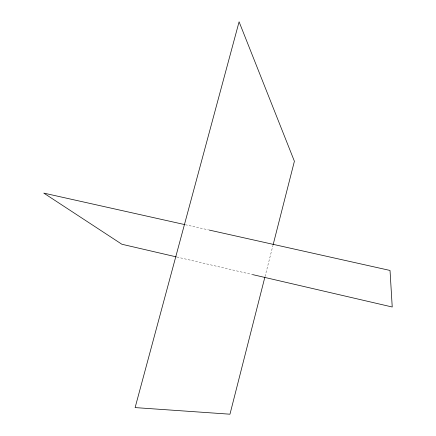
<?xml version="1.0" encoding="UTF-8"?>
<svg xmlns="http://www.w3.org/2000/svg" width="436" height="436" viewBox="0 0 436 436"><rect width="100%" height="100%" fill="white"/><g stroke="black" fill="none" stroke-linecap="round" stroke-linejoin="round"><path stroke-width="0.33" stroke-dasharray="2.18 1.64" d="M265.034 276.522L272.92 245.561M185.327 224.725L208.588 229.919M176.874 257.022L251.752 274.402"/><path stroke-width="0.65" d="M264.865 277.182L229.968 414.2L135.116 407.595L239.086 21.8L294.398 161.244L273.089 244.907M184.662 224.578L43.769 193.104L121.878 244.253L176.215 256.864M209.253 230.072L390.024 270.451L392.231 307.009L252.417 274.555"/></g></svg>
